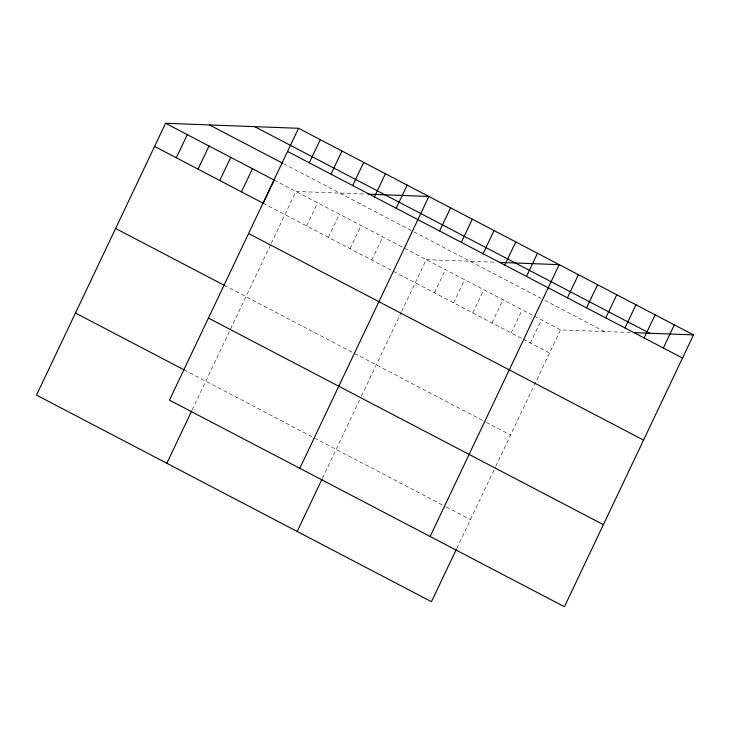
<?xml version="1.0" encoding="UTF-8"?>
<svg xmlns="http://www.w3.org/2000/svg" width="730" height="730" viewBox="0 0 730 730"><rect width="100%" height="100%" fill="white"/><g stroke="black" fill="none" stroke-linecap="round" stroke-linejoin="round"><path stroke-width="0.55" stroke-dasharray="3.65 2.74" d="M192.163 409.941L270.793 244.34M271.286 243.318L295.915 191.442L365.62 194.08M306.646 225.953L317.641 202.812M328.372 237.314L339.359 214.173M350.09 248.684L361.085 225.534M371.816 260.044L382.803 236.894M322.505 478.114L359.562 400.067M361.478 396.043L401.135 312.522M401.619 311.491L426.256 259.624L495.962 262.262M434.441 292.803L445.437 269.653M453.631 302.84L464.618 279.69M472.812 312.869L483.808 289.728M491.993 322.906L502.988 299.756M511.183 332.944L522.169 309.794M530.363 342.972L541.359 319.831M456.788 548.358L495.287 467.291M495.761 466.278L560.54 329.869L630.245 332.497M283.514 163.666L412.861 231.328M413.846 231.839L540.802 298.251M544.845 300.368L604.413 331.52M274.188 180.082L402.559 247.224M404.529 248.264L533.274 315.606M534.287 316.136L560.54 329.869M263.202 203.232L391.563 270.374M393.543 271.405L522.288 338.747M523.301 339.277L549.544 353.01M224.229 285.293L353.585 352.955M354.57 353.475L485.34 421.876M486.344 422.405L510.58 435.08M184.079 369.854L313.435 437.507M314.42 438.027L445.19 506.428M446.194 506.958L470.43 519.632"/><path stroke-width="1.09" d="M298.543 128.297L169.46 400.131L564.427 606.73L693.5 334.897L298.543 128.297L165.573 123.27L36.5 395.103L431.457 601.702L456.305 549.38M176.313 157.78L187.3 134.63M198.031 169.141L209.026 146M219.757 180.502L230.744 157.361M241.475 191.871L252.47 168.721M309.274 162.808L320.26 139.658M166.841 463.285L191.68 410.963M330.991 174.169L341.987 151.028M352.718 185.529L363.704 162.388M374.435 196.899L385.431 173.749M396.162 208.26L407.148 185.11M299.802 468.313L428.875 196.48L367.774 194.162M439.606 230.981L450.602 207.84M297.174 531.458L322.021 479.136M461.333 242.351L472.319 219.201M483.05 253.712L494.046 230.561M504.777 265.072L515.763 241.922M526.503 276.433L537.49 253.292M430.134 536.486L559.216 264.652L500.269 262.426M567.411 297.831L578.397 274.69M586.591 307.868L597.578 284.718M605.772 317.897L616.768 294.756M624.962 327.934L635.949 304.793M644.143 337.972L655.129 314.822M663.324 348.009L674.319 324.859M634.553 332.661L693.5 334.897M254.66 126.637L649.627 333.236M287.547 151.448L682.514 358.038M209.455 124.93L282.519 163.146M165.573 123.27L274.188 180.082L263.202 203.232L154.587 146.42M248.583 233.518L643.541 440.108M115.614 228.481L224.229 285.293M208.433 318.07L603.391 524.66M75.473 313.042L184.079 369.854"/></g></svg>
